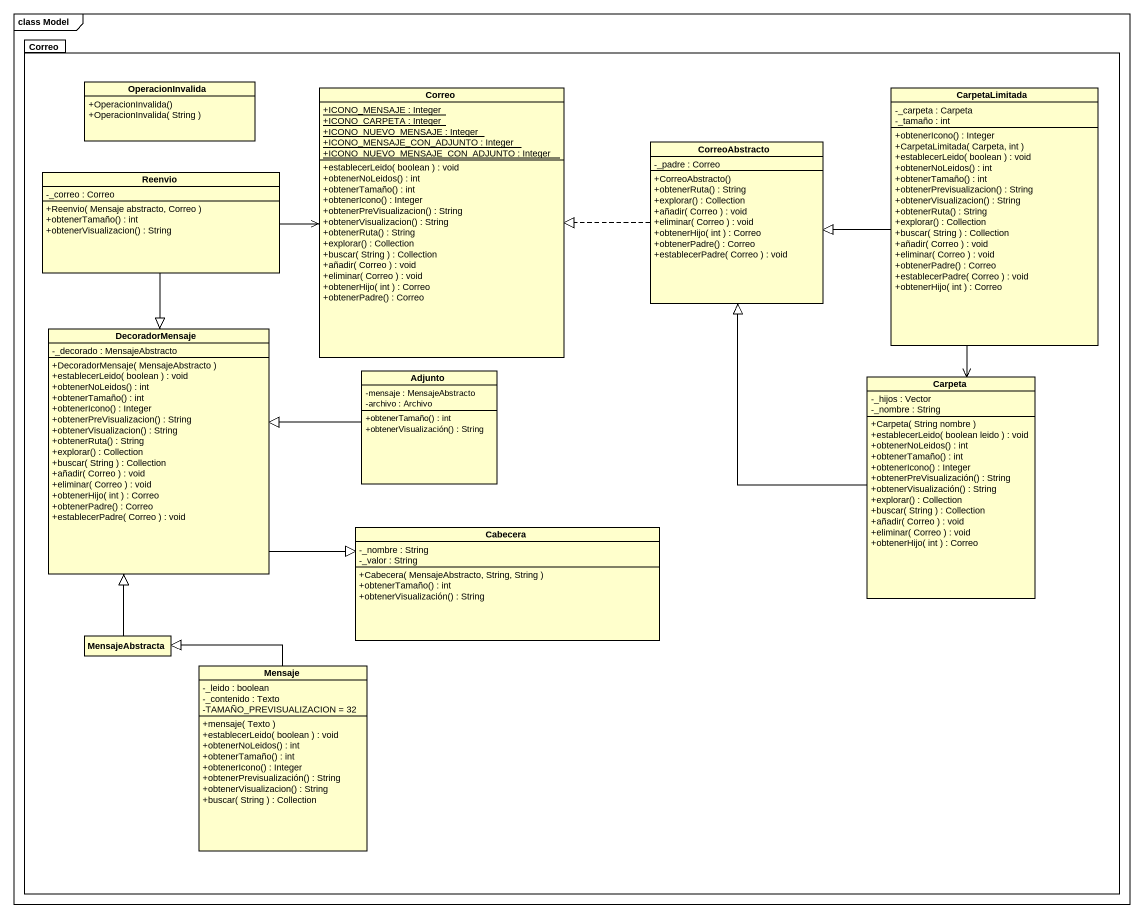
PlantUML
@startuml
mainframe class Model
hide circle
hide empty members
skinparam classAttributeIconSize 0
package Correo {
  class OperacionInvalida {
    +OperacionInvalida()
    +OperacionInvalida( String )
  }
  class "Correo" as Correo_2 {
    {static} +ICONO_MENSAJE : Integer
    {static} +ICONO_CARPETA : Integer
    {static} +ICONO_NUEVO_MENSAJE : Integer
    {static} +ICONO_MENSAJE_CON_ADJUNTO : Integer
    {static} +ICONO_NUEVO_MENSAJE_CON_ADJUNTO : Integer
    +establecerLeido( boolean ) : void
    +obtenerNoLeidos() : int
    +obtenerTamaño() : int
    +obtenerIcono() : Integer
    +obtenerPreVisualizacion() : String
    +obtenerVisualizacion() : String
    +obtenerRuta() : String
    +explorar() : Collection
    +buscar( String ) : Collection
    +añadir( Correo ) : void
    +eliminar( Correo ) : void
    +obtenerHijo( int ) : Correo
    +obtenerPadre() : Correo
  }
  class CarpetaLimitada {
    -_carpeta : Carpeta
    -_tamaño : int
    +obtenerIcono() : Integer
    +CarpetaLimitada( Carpeta, int )
    +establecerLeido( boolean ) : void
    +obtenerNoLeidos() : int
    +obtenerTamaño() : int
    +obtenerPrevisualizacion() : String
    +obtenerVisualizacion() : String
    +obtenerRuta() : String
    +explorar() : Collection
    +buscar( String ) : Collection
    +añadir( Correo ) : void
    +eliminar( Correo ) : void
    +obtenerPadre() : Correo
    +establecerPadre( Correo ) : void
    +obtenerHijo( int ) : Correo
  }
  class CorreoAbstracto {
    -_padre : Correo
    +CorreoAbstracto()
    +obtenerRuta() : String
    +explorar() : Collection
    +añadir( Correo ) : void
    +eliminar( Correo ) : void
    +obtenerHijo( int ) : Correo
    +obtenerPadre() : Correo
    +establecerPadre( Correo ) : void
  }
  class Reenvio {
    -_correo : Correo
    +Reenvio( Mensaje abstracto, Correo )
    +obtenerTamaño() : int
    +obtenerVisualizacion() : String
  }
  class DecoradorMensaje {
    -_decorado : MensajeAbstracto
    +DecoradorMensaje( MensajeAbstracto )
    +establecerLeido( boolean ) : void
    +obtenerNoLeidos() : int
    +obtenerTamaño() : int
    +obtenerIcono() : Integer
    +obtenerPreVisualizacion() : String
    +obtenerVisualizacion() : String
    +obtenerRuta() : String
    +explorar() : Collection
    +buscar( String ) : Collection
    +añadir( Correo ) : void
    +eliminar( Correo ) : void
    +obtenerHijo( int ) : Correo
    +obtenerPadre() : Correo
    +establecerPadre( Correo ) : void
  }
  class Adjunto {
    -mensaje : MensajeAbstracto
    -archivo : Archivo
    +obtenerTamaño() : int
    +obtenerVisualización() : String
  }
  class Carpeta {
    -_hijos : Vector
    -_nombre : String
    +Carpeta( String nombre )
    +establecerLeido( boolean leido ) : void
    +obtenerNoLeidos() : int
    +obtenerTamaño() : int
    +obtenerIcono() : Integer
    +obtenerPreVisualización() : String
    +obtenerVisualización() : String
    +explorar() : Collection
    +buscar( String ) : Collection
    +añadir( Correo ) : void
    +eliminar( Correo ) : void
    +obtenerHijo( int ) : Correo
  }
  class Cabecera {
    -_nombre : String
    -_valor : String
    +Cabecera( MensajeAbstracto, String, String )
    +obtenerTamaño() : int
    +obtenerVisualización() : String
  }
  class MensajeAbstracta
  class Mensaje {
    -_leido : boolean
    -_contenido : Texto
    -TAMAÑO_PREVISUALIZACION = 32
    +mensaje( Texto )
    +establecerLeido( boolean ) : void
    +obtenerNoLeidos() : int
    +obtenerTamaño() : int
    +obtenerIcono() : Integer
    +obtenerPrevisualización() : String
    +obtenerVisualizacion() : String
    +buscar( String ) : Collection
  }
}
CarpetaLimitada -left-|> CorreoAbstracto
CarpetaLimitada --> Carpeta
CorreoAbstracto .left.|> Correo_2
Reenvio -right-> Correo_2
Reenvio --|> DecoradorMensaje
DecoradorMensaje -right-|> Cabecera
Adjunto -left-|> DecoradorMensaje
Carpeta -up-|> CorreoAbstracto
MensajeAbstracta -up-|> DecoradorMensaje
Mensaje -up-|> MensajeAbstracta
@enduml
